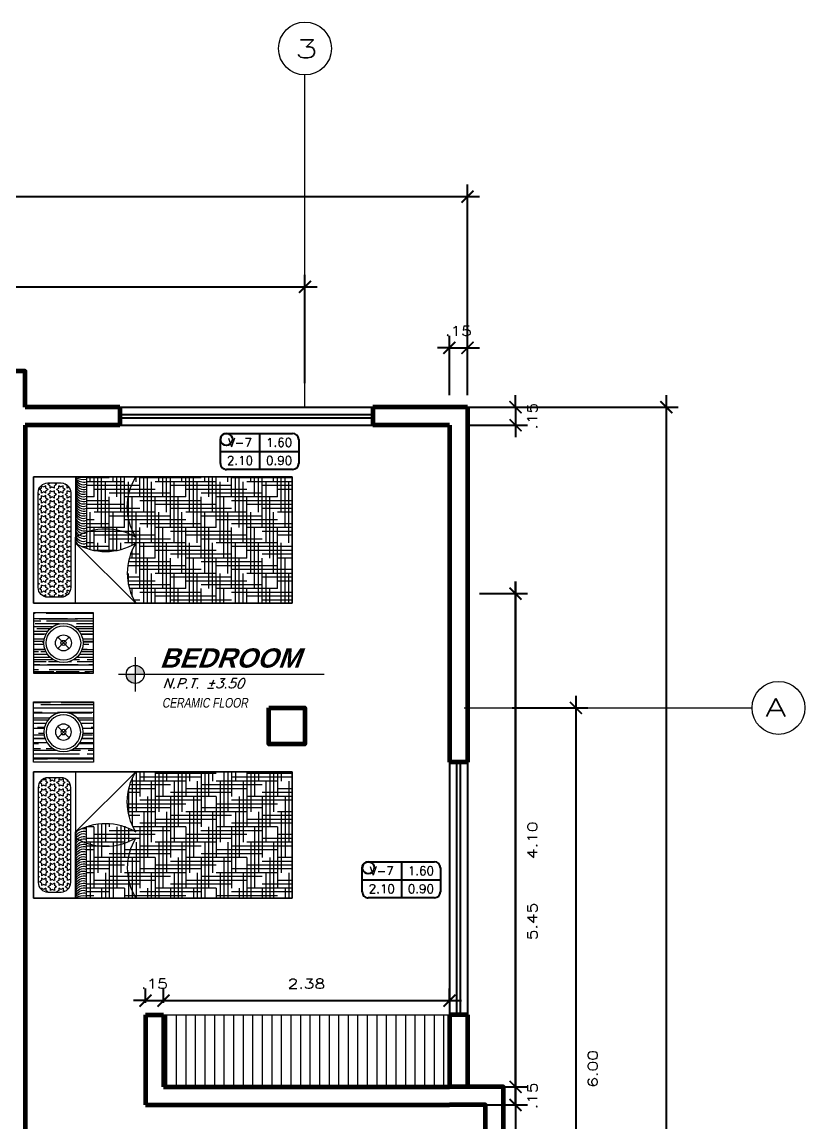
# Model space of a CAD drawing. Header units: millimetres. Extents: x 1313 to 1393.8, y 883.5 to 926.2.
# Drawn here: x 1345.43 to 1351.94, y 917.05 to 926.2 of the extents above; entities that cross this region are included whole.
import ezdxf
from ezdxf.enums import TextEntityAlignment as Align

# ---------------------------------------------------------------- set-up
doc = ezdxf.new("R2010")
doc.units = ezdxf.units.MM
for name, color, linetype, lineweight in [('ambientes', 254, 'Continuous', 25), ('columnas', 40, 'Continuous', 60), ('cotas', 87, 'Continuous', 15), ('COTNIV', 40, 'Continuous', 18), ('ejes', 147, 'Continuous', 5), ('HATCH II', 64, 'Continuous', 5), ('lineas delgadas', 252, 'Continuous', 5), ('Muros confinados', 3, 'Continuous', 60), ('Texto niveles', 4, 'Continuous', 18), ('vidrio', 254, 'Continuous', 5)]:
    doc.layers.add(name, color=color, linetype=linetype, lineweight=lineweight)
doc.layers.add('CODIGOS', color=31, linetype='Continuous')
doc.layers.add('Muebles', color=2, linetype='Continuous')
doc.styles.add('ACOT', font='simplex.shx', dxfattribs={"height": 0.08})
doc.styles.add('AMBIENTES', font='arialbd.ttf', dxfattribs={"height": 0.18})
doc.styles.add('R80-50', font='romans.shx', dxfattribs={"width": 1.3, "height": 0.08})
doc.styles.add('ROMANS', font='romans')
doc.styles.add('TITULOS', font='sanss___.ttf', dxfattribs={"height": 0.3})
doc.dimstyles.new('HORIZONTAL 1.1', dxfattribs={"dimtxt": 0.2, "dimasz": 0.1, "dimexe": 0.1, "dimexo": 0.1, "dimgap": 0.1, "dimtad": 2, "dimzin": 4, "dimdsep": 46, "dimtxsty": 'R80-50', "dimblk": 'ARCHTICK', "dimcen": 0.09, "dimdle": 0.1, "dimclrd": 256, "dimclre": 256, "dimclrt": 7, "dimaunit": 1, "dimazin": 0, "dimtfac": 1, "dimtix": 1, "dimtmove": 0, "dimatfit": 3, "dimldrblk": 'ARCHTICK', "dimfxl": 1, "dimtolj": 1, "dimtzin": 0, "dimarcsym": 0})

# ---------------------------------------------------------------- blocks, each defined once
blk = doc.blocks.new('CAMA_1P')
h = blk.add_hatch()
h.set_pattern_fill('AR-RROOF', color=44, scale=0.0025, angle=90, style=0)
h.set_pattern_definition([(90, (-119.9135624076709, -194.1806122547768), (-0.06349999999999999, 0.1397), [0.9525, -0.127, 0.3175, -0.0635]), (90, (-119.9453124076709, -194.0961572547768), (-0.08445499999999999, -0.0635), [0.1905, -0.020955, 0.381, -0.047625]), (90, (-119.9675374076709, -194.1488622547768), (-0.04254499999999998, 0.3302), [0.508, -0.0889, 0.254, -0.0635])])
edge = h.paths.add_edge_path(flags=16)
edge.add_arc((0.25, -0.25), 0.1627505427101749, 0, 360)
h.paths.add_polyline_path([(0.5, 0), (0, 0), (0, -0.5), (0.5, -0.5)])
h = blk.add_hatch()
h.set_pattern_fill('STARS', color=256, scale=0.0065, style=0)
h.set_pattern_definition([(0, (-119.9135624076709, -191.3469539168526), (0, 0.03574519), [0.0206375, -0.0206375]), (59.99999999999999, (-119.9135624076709, -191.3469539168526), (-0.03095624260310147, 0.017872595), [0.0206375, -0.0206375]), (120, (-119.9032436576709, -191.3290813218526), (-0.03095624260310147, -0.01787259499999999), [0.0206375, -0.0206375])])
edge = h.paths.add_edge_path()
edge.add_line((1.500000000000014, -0.3100000000000307), (0.7099999999999937, -0.3100000000000307))
edge.add_arc((0.710000000000008, -0.2300000000000182), 0.0800000000000125, 180, 269.9999999999898, ccw=False)
edge.add_line((0.6299999999999955, -0.2300000000000182), (0.6299999999999955, -0.120000000000033))
edge.add_arc((0.710000000000008, -0.120000000000033), 0.0800000000000125, 90.00000000001017, 180, ccw=False)
edge.add_line((0.7099999999999937, -0.04000000000002046), (1.5, -0.03999999999999204))
edge.add_arc((1.5, -0.1200000000000045), 0.0800000000000125, 0, 90, ccw=False)
edge.add_line((1.579999999999998, -0.1200000000000045), (1.580000000000013, -0.2300000000000182))
edge.add_arc((1.5, -0.2300000000000466), 0.0800000000000125, -89.99999999998983, 2.029310053330846e-11, ccw=False)
h = blk.add_hatch()
h.set_pattern_fill('HOUND', color=37, scale=0.02, style=0)
h.set_pattern_definition([(0, (-119.9135624076709, -191.3469539168526), (0.127, 0.03175), [0.508, -0.254]), (90, (-119.9135624076709, -191.3469539168526), (-0.03175000000000001, -0.127), [0.508, -0.254])])
h.paths.add_polyline_path([(1.629999999999981, -0.4410709366600827), (1.036989332130702, -0.4410709366600543, 0.2242620617139695), (1.07999999999997, -0.8500000000000796, 0.2800000000001218), (0.5799999999999983, -0.8500000000000512), (0.5800000000000125, -2.149999999999977), (1.629999999999995, -2.150000000000006)])
for p, q in [((0.5799999999999983, -0.8500000000000227), (1.079999999999998, -0.3500000000000227)), ((1.628928241063122, -0.4410709366600543), (1.036989332130702, -0.4410709366600543))]:
    blk.add_line(p, q)
at = {"color": 44}
blk.add_lwpolyline([(0.5, 0), (0, 0), (0, -0.5), (0.5, -0.5)], close=True, dxfattribs=at)
blk.add_lwpolyline([(1.629999999999995, -2.150000000000006), (0.5799999999999983, -2.150000000000006), (0.5799999999999983, 0), (1.629999999999995, 0)], close=True)
for points in [[(1.500000000000014, -0.3100000000000307), (0.7099999999999937, -0.3100000000000307, -0.414213562373095), (0.6299999999999955, -0.2300000000000182), (0.6299999999999955, -0.120000000000033, -0.414213562373095), (0.7099999999999937, -0.04000000000002046), (1.5, -0.03999999999999204, -0.414213562373095), (1.579999999999998, -0.1200000000000045), (1.580000000000013, -0.2300000000000182, -0.414213562373095)], [(0.5799999999999983, -0.8500000000000227), (0.5799999999999983, -2.150000000000006), (1.629999999999995, -2.150000000000006), (1.629999999999995, -0.3500000000000227), (1.080000000000027, -0.3500000000000512, 0.2800000000001179), (1.079999999999956, -0.8500000000000512, 0.2800000000001124)]]:
    blk.add_lwpolyline(points, format="xyb", close=True)
at = {"color": 2}
for points in [[(0.2029979076230433, -0.2029979076230575), (0.2970020923769425, -0.2970020923769425)], [(0.2970020923769567, -0.2029979076230575), (0.2029979076230575, -0.2970020923769425)]]:
    blk.add_lwpolyline(points, dxfattribs=at)
blk.add_lwpolyline([(0.5799999999999983, -0.8500000000000227), (0.5799999999999983, -2.150000000000006), (1.629999999999995, -2.150000000000006)])
for centre, radius in [((0.25, -0.25), 0.1627505427101749), ((0.25, -0.25), 0.142750542710175), ((0.25, -0.25), 0.06647099649939667), ((0.2499999999999858, -0.25), 0.02135094619021061)]:
    blk.add_circle(centre, radius, dxfattribs=at)
for centre, radius, start, end in [((1.120836572032928, -0.4167025209127075), 0.07006255978313436, 106.990737031018, 138.5623774114059), ((1.144245808540759, -0.4170044699440609), 0.07006255978313436, 106.990737031018, 200.0902374048726), ((1.16424580854077, -0.4170044699440609), 0.07006255978313436, 106.990737031018, 200.0902374048726), ((1.187947434513461, -0.4170044699440894), 0.07006255978313436, 106.990737031018, 200.0902374048726), ((1.207947434513471, -0.4170044699440894), 0.07006255978313436, 106.990737031018, 200.0902374048726), ((1.231649060486163, -0.4170044699441178), 0.07006255978313436, 106.990737031018, 200.0902374048726), ((1.251649060486159, -0.4170044699441178), 0.07006255978313436, 106.990737031018, 200.0902374048726), ((1.271649060486169, -0.4170044699441178), 0.07006255978313436, 106.990737031018, 200.0902374048726), ((1.291649060486165, -0.4170044699441178), 0.07006255978313436, 106.990737031018, 200.0902374048726), ((1.311649060486175, -0.4170044699441178), 0.07006255978313436, 106.990737031018, 200.0902374048726), ((1.335350686458867, -0.4170044699441462), 0.07006255978313436, 106.990737031018, 200.0902374048726), ((1.355350686458863, -0.4170044699441462), 0.07006255978313436, 106.990737031018, 200.0902374048726), ((1.375350686458873, -0.4170044699441462), 0.07006255978313436, 106.990737031018, 200.0902374048726), ((1.395350686458869, -0.4170044699441462), 0.07006255978313436, 106.990737031018, 200.0902374048726), ((1.415350686458865, -0.4170044699441462), 0.07006255978313436, 106.990737031018, 200.0902374048726), ((1.435350686458861, -0.4170044699441462), 0.07006255978313436, 106.990737031018, 200.0902374048726), ((1.455350686458871, -0.4170044699441462), 0.07006255978313436, 106.990737031018, 200.0902374048726), ((1.475350686458867, -0.4170044699441462), 0.07006255978313436, 106.990737031018, 200.0902374048726), ((1.495350686458863, -0.4170044699441462), 0.07006255978313436, 106.990737031018, 200.0902374048726), ((1.515350686458873, -0.4170044699441462), 0.07006255978313436, 106.990737031018, 200.0902374048726), ((1.53535068645887, -0.4170044699441462), 0.07006255978313436, 106.990737031018, 200.0902374048726), ((1.53535068645887, -0.4170044699441462), 0.07006255978313436, 106.990737031018, 200.0902374048726), ((1.555350686458866, -0.4170044699441462), 0.07006255978313436, 106.990737031018, 200.0902374048726), ((1.575350686458862, -0.4170044699441462), 0.07006255978313436, 106.990737031018, 200.0902374048726), ((1.595350686458872, -0.4170044699441462), 0.07006255978313436, 106.990737031018, 200.0902374048726), ((1.615350686458868, -0.4170044699441462), 0.07006255978313436, 106.990737031018, 200.0902374048726), ((1.635350686458864, -0.4170044699441462), 0.07006255978313436, 106.990737031018, 200.0902374048726), ((1.674511688623454, -0.4177571448217634), 0.08733634629409809, 129.1207090399982, 195.4824147499222), ((1.756857096912441, -0.4189629588213961), 0.1481711319211223, 152.262090199697, 188.580898676866), ((2.474823649279557, -0.4054839948636868), 0.8466436511709444, 176.2424821566176, 182.4090211361781), ((1.120836572032928, -0.4167025209127075), 0.07006255978313436, 168.8980934752214, 200.0902374048726)]:
    blk.add_arc(centre, radius, start, end)
blk = doc.blocks.new('_ArchTick')
at = {"color": 0, "const_width": 0.15}
blk.add_lwpolyline([(-0.5, -0.5), (0.5, 0.5)], dxfattribs=at)
blk = doc.blocks.new('*D413')
at = {"layer": 'cotas', "lineweight": -2, "transparency": 16777216}
for p, q in [((1349.532718005159, 922.9952182237887), (1349.532718005159, 923.0952182237887)), ((1349.133520734275, 922.9952182237887), (1349.632718005159, 922.9952182237887)), ((1349.532718005159, 922.9952182237887), (1349.532718005159, 922.8452182237877)), ((1349.133520734275, 922.8452182237877), (1349.632718005159, 922.8452182237877)), ((1349.532718005159, 922.8452182237877), (1349.532718005159, 922.7452182237877))]:
    blk.add_line(p, q, dxfattribs=at)
at = {"layer": 'Defpoints', "color": 0, "transparency": 16777216}
for p in [(1349.033520734275, 922.9952182237887), (1349.033520734275, 922.8452182237877), (1349.532718005159, 922.8452182237877)]:
    blk.add_point(p, dxfattribs=at)
at = {"layer": 'cotas', "lineweight": -2, "transparency": 16777216, "xscale": 0.1, "yscale": 0.1, "zscale": 0.1}
for p, rotation in [((1349.532718005159, 922.9952182237887), 270), ((1349.532718005159, 922.8452182237877), 90)]:
    blk.add_blockref('_ArchTick', p, dxfattribs=dict(at, rotation=rotation))
at = {"layer": 'cotas', "color": 7, "transparency": 16777216, "insert": (1349.672718005159, 922.9202182237875), "char_height": 0.08, "attachment_point": 5, "rotation": 90, "style": 'R80-50'}
blk.add_mtext('\\A1;.15', dxfattribs=at)
blk = doc.blocks.new('*D428')
at = {"layer": 'cotas', "lineweight": -2, "transparency": 16777216}
for p, q in [((1341.783520734275, 923.0952182237887), (1341.783520734275, 924.0952877576655)), ((1347.783520734275, 923.1952182237882), (1347.783520734275, 924.0952877576655)), ((1341.683520734275, 923.9952877576654), (1347.883520734274, 923.9952877576654))]:
    blk.add_line(p, q, dxfattribs=at)
at = {"layer": 'Defpoints', "color": 0, "transparency": 16777216}
for p in [(1347.783520734275, 923.9952877576654), (1347.783520734275, 923.0952182237882), (1341.783520734275, 922.9952182237887)]:
    blk.add_point(p, dxfattribs=at)
at = {"layer": 'cotas', "lineweight": -2, "transparency": 16777216, "xscale": 0.1, "yscale": 0.1, "zscale": 0.1, "rotation": 180}
blk.add_blockref('_ArchTick', (1341.783520734275, 923.9952877576654), dxfattribs=at)
at = {"layer": 'cotas', "lineweight": -2, "transparency": 16777216, "xscale": 0.1, "yscale": 0.1, "zscale": 0.1}
blk.add_blockref('_ArchTick', (1347.783520734275, 923.9952877576654), dxfattribs=at)
at = {"layer": 'cotas', "color": 7, "transparency": 16777216, "insert": (1344.783520734275, 924.1352877576654), "char_height": 0.08, "attachment_point": 5, "style": 'R80-50'}
blk.add_mtext('\\A1;6.00', dxfattribs=at)
blk = doc.blocks.new('*D429')
at = {"layer": 'cotas', "lineweight": -2, "transparency": 16777216}
for p, q in [((1335.783520734275, 923.0952182237887), (1335.783520734275, 924.8452877576655)), ((1349.133520734274, 923.0952182237892), (1349.133520734274, 924.8452877576655)), ((1335.683520734275, 924.7452877576654), (1349.233520734274, 924.7452877576654))]:
    blk.add_line(p, q, dxfattribs=at)
at = {"layer": 'Defpoints', "color": 0, "transparency": 16777216}
for p in [(1349.133520734274, 924.7452877576654), (1335.783520734275, 922.9952182237887), (1349.133520734274, 922.9952182237892)]:
    blk.add_point(p, dxfattribs=at)
at = {"layer": 'cotas', "lineweight": -2, "transparency": 16777216, "xscale": 0.1, "yscale": 0.1, "zscale": 0.1, "rotation": 180}
blk.add_blockref('_ArchTick', (1335.783520734275, 924.7452877576654), dxfattribs=at)
at = {"layer": 'cotas', "lineweight": -2, "transparency": 16777216, "xscale": 0.1, "yscale": 0.1, "zscale": 0.1}
blk.add_blockref('_ArchTick', (1349.133520734274, 924.7452877576654), dxfattribs=at)
at = {"layer": 'cotas', "color": 7, "transparency": 16777216, "insert": (1341.783520734275, 925.0000202679535), "char_height": 0.3, "attachment_point": 5, "style": 'TITULOS'}
blk.add_mtext('\\A1;13.35', dxfattribs=at)
blk = doc.blocks.new('*D580')
at = {"layer": 'cotas', "lineweight": -2, "transparency": 16777216}
for p, q in [((1348.983520734274, 923.0952182237892), (1348.983520734274, 923.5884435269136)), ((1349.133520734274, 923.0952182237892), (1349.133520734274, 923.5884435269136)), ((1348.983520734274, 923.4884435269136), (1348.883520734274, 923.4884435269136)), ((1348.983520734274, 923.4884435269136), (1349.133520734274, 923.4884435269136)), ((1349.133520734274, 923.4884435269136), (1349.233520734274, 923.4884435269136))]:
    blk.add_line(p, q, dxfattribs=at)
at = {"layer": 'Defpoints', "color": 0, "transparency": 16777216}
for p in [(1349.133520734274, 923.4884435269136), (1348.983520734274, 922.9952182237892), (1349.133520734274, 922.9952182237892)]:
    blk.add_point(p, dxfattribs=at)
at = {"layer": 'cotas', "lineweight": -2, "transparency": 16777216, "xscale": 0.1, "yscale": 0.1, "zscale": 0.1}
blk.add_blockref('_ArchTick', (1348.983520734274, 923.4884435269136), dxfattribs=at)
at = {"layer": 'cotas', "lineweight": -2, "transparency": 16777216, "xscale": 0.1, "yscale": 0.1, "zscale": 0.1, "rotation": 180}
blk.add_blockref('_ArchTick', (1349.133520734274, 923.4884435269136), dxfattribs=at)
at = {"layer": 'cotas', "color": 7, "transparency": 16777216, "insert": (1349.058520734274, 923.6284435269135), "char_height": 0.08, "attachment_point": 5, "style": 'R80-50'}
blk.add_mtext('\\A1;.15', dxfattribs=at)
blk = doc.blocks.new('*D581')
at = {"layer": 'cotas', "lineweight": -2, "transparency": 16777216}
for p, q in [((1349.532718005157, 917.3452182237886), (1349.532718005157, 917.4452182237886)), ((1349.233520734275, 917.3452182237886), (1349.632718005157, 917.3452182237886)), ((1349.532718005157, 917.1952182237885), (1349.532718005157, 917.3452182237886)), ((1349.233520734273, 917.1952182237885), (1349.632718005157, 917.1952182237885)), ((1349.532718005157, 917.1952182237885), (1349.532718005157, 917.0952182237885))]:
    blk.add_line(p, q, dxfattribs=at)
at = {"layer": 'Defpoints', "color": 0, "transparency": 16777216}
for p in [(1349.133520734275, 917.3452182237886), (1349.532718005157, 917.3452182237886), (1349.133520734273, 917.1952182237885)]:
    blk.add_point(p, dxfattribs=at)
at = {"layer": 'cotas', "lineweight": -2, "transparency": 16777216, "xscale": 0.1, "yscale": 0.1, "zscale": 0.1}
for p, rotation in [((1349.532718005157, 917.3452182237886), 270), ((1349.532718005157, 917.1952182237885), 90)]:
    blk.add_blockref('_ArchTick', p, dxfattribs=dict(at, rotation=rotation))
at = {"layer": 'cotas', "color": 7, "transparency": 16777216, "insert": (1349.672718005157, 917.2702182237879), "char_height": 0.08, "attachment_point": 5, "rotation": 90, "style": 'R80-50'}
blk.add_mtext('\\A1;.15', dxfattribs=at)
blk = doc.blocks.new('*D582')
at = {"layer": 'cotas', "lineweight": -2, "transparency": 16777216}
for p, q in [((1349.532718005159, 917.2452182237886), (1349.532718005159, 921.545218224025)), ((1349.233520734276, 921.445218224025), (1349.632718005159, 921.445218224025)), ((1349.233520734273, 917.3452182237886), (1349.632718005159, 917.3452182237886))]:
    blk.add_line(p, q, dxfattribs=at)
at = {"layer": 'Defpoints', "color": 0, "transparency": 16777216}
for p in [(1349.133520734276, 921.445218224025), (1349.532718005159, 921.445218224025), (1349.133520734273, 917.3452182237886)]:
    blk.add_point(p, dxfattribs=at)
at = {"layer": 'cotas', "lineweight": -2, "transparency": 16777216, "xscale": 0.1, "yscale": 0.1, "zscale": 0.1}
for p, rotation in [((1349.532718005159, 921.445218224025), 90), ((1349.532718005159, 917.3452182237886), 270)]:
    blk.add_blockref('_ArchTick', p, dxfattribs=dict(at, rotation=rotation))
at = {"layer": 'cotas', "color": 7, "transparency": 16777216, "insert": (1349.67271800516, 919.3952182239061), "char_height": 0.08, "attachment_point": 5, "rotation": 90, "style": 'R80-50'}
blk.add_mtext('\\A1;4.10', dxfattribs=at)
blk = doc.blocks.new('*D583')
at = {"layer": 'cotas', "lineweight": -2, "transparency": 16777216}
for p, q in [((1349.532718005159, 921.545218224025), (1349.532718005159, 915.8952182237882)), ((1349.233520734276, 921.445218224025), (1349.632718005159, 921.445218224025)), ((1349.233520734275, 915.9952182237882), (1349.632718005159, 915.9952182237882))]:
    blk.add_line(p, q, dxfattribs=at)
at = {"layer": 'Defpoints', "color": 0, "transparency": 16777216}
for p in [(1349.133520734276, 921.445218224025), (1349.133520734275, 915.9952182237882), (1349.532718005159, 915.9952182237882)]:
    blk.add_point(p, dxfattribs=at)
at = {"layer": 'cotas', "lineweight": -2, "transparency": 16777216, "xscale": 0.1, "yscale": 0.1, "zscale": 0.1}
for p, rotation in [((1349.532718005159, 921.445218224025), 90), ((1349.532718005159, 915.9952182237882), 270)]:
    blk.add_blockref('_ArchTick', p, dxfattribs=dict(at, rotation=rotation))
at = {"layer": 'cotas', "color": 7, "transparency": 16777216, "insert": (1349.672718005159, 918.7202182239059), "char_height": 0.08, "attachment_point": 5, "rotation": 90, "style": 'R80-50'}
blk.add_mtext('\\A1;5.45', dxfattribs=at)
blk = doc.blocks.new('*D436')
at = {"layer": 'cotas', "lineweight": -2, "transparency": 16777216}
for p, q in [((1350.034706019889, 920.5952182237883), (1350.034706019889, 914.3952182237882)), ((1349.50594957971, 920.4952182237882), (1350.134706019889, 920.4952182237882)), ((1349.5059495797, 914.4952182237882), (1350.134706019889, 914.4952182237882))]:
    blk.add_line(p, q, dxfattribs=at)
at = {"layer": 'Defpoints', "color": 0, "transparency": 16777216}
for p in [(1349.40594957971, 920.4952182237882), (1349.4059495797, 914.4952182237882), (1350.034706019889, 914.4952182237882)]:
    blk.add_point(p, dxfattribs=at)
at = {"layer": 'cotas', "lineweight": -2, "transparency": 16777216, "xscale": 0.1, "yscale": 0.1, "zscale": 0.1}
for p, rotation in [((1350.034706019889, 920.4952182237882), 90), ((1350.034706019889, 914.4952182237882), 270)]:
    blk.add_blockref('_ArchTick', p, dxfattribs=dict(at, rotation=rotation))
at = {"layer": 'cotas', "color": 7, "transparency": 16777216, "insert": (1350.174706019889, 917.4952182237876), "char_height": 0.08, "attachment_point": 5, "rotation": 90, "style": 'R80-50'}
blk.add_mtext('\\A1;6.00', dxfattribs=at)
blk = doc.blocks.new('*D438')
at = {"layer": 'cotas', "lineweight": -2, "transparency": 16777216}
for p, q in [((1350.784706019889, 923.0952182237883), (1350.784706019889, 908.3952182237878)), ((1349.50594957971, 922.9952182237882), (1350.884706019889, 922.9952182237882)), ((1349.505949579711, 908.4952182237878), (1350.884706019889, 908.4952182237878))]:
    blk.add_line(p, q, dxfattribs=at)
at = {"layer": 'Defpoints', "color": 0, "transparency": 16777216}
for p in [(1349.40594957971, 922.9952182237882), (1349.405949579711, 908.4952182237878), (1350.784706019889, 908.4952182237878)]:
    blk.add_point(p, dxfattribs=at)
at = {"layer": 'cotas', "lineweight": -2, "transparency": 16777216, "xscale": 0.1, "yscale": 0.1, "zscale": 0.1}
for p, rotation in [((1350.784706019889, 922.9952182237882), 90), ((1350.784706019889, 908.4952182237878), 270)]:
    blk.add_blockref('_ArchTick', p, dxfattribs=dict(at, rotation=rotation))
at = {"layer": 'cotas', "color": 7, "transparency": 16777216, "insert": (1350.924706019889, 915.7452182237873), "char_height": 0.08, "attachment_point": 5, "rotation": 90, "style": 'R80-50'}
blk.add_mtext('\\A1;14.50', dxfattribs=at)
blk = doc.blocks.new('VANOS')
at = {"color": 2}
for p, q in [((-0.3250000000000171, -0.100000000000005), (-0.3250000000000171, 0.09999999999999964)), ((-0.2749999999999915, 0.1499999999999968), (0.2750000000000057, 0.1500000000000004)), ((0, 0.1499999999999986), (0, -0.1500000000000021)), ((0.3250000000000028, 0.09999999999999964), (0.3250000000000028, -0.09999999999999787)), ((-0.3250000000000028, 0), (0.3250000000000028, 0)), ((0.2749999999999915, -0.1500000000000039), (-0.2750000000000057, -0.1500000000000039))]:
    blk.add_line(p, q, dxfattribs=at)
for centre, radius, start, end in [((-0.2750000000000057, 0.1000000000000014), 0.04999999999999716, 180, 180.000000000001), ((-0.2749999999999915, 0.1000000000000014), 0.05, 90, 180), ((0.2750000000000057, 0.1000000000000014), 0.04999999999999805, 90, 90), ((0.2750000000000057, 0.09999999999999787), 0.05, 0, 89.99999999999984), ((-0.2750000000000057, -0.1000000000000014), 0.04999999999999893, 179.999999999998, 270), ((0.2749999999999915, -0.1000000000000014), 0.05000000000000071, 270.0000000000041, 4.071109992273244e-12)]:
    blk.add_arc(centre, radius, start, end, dxfattribs=at)
at = {"color": 3, "style": 'ROMANS'}
for tag, p in [('VANO', (-0.1625000000000085, 0.07499999999999751)), ('ALFEIZAR', (0.1625000000000085, 0.07500000000000107)), ('ANCHO', (-0.1624999999999943, -0.07500000000000107)), ('ALTURA', (0.1625000000000085, -0.07499999999999929))]:
    blk.add_attdef(tag, text='', height=0.0725, dxfattribs=at).set_placement(p, align=Align.MIDDLE)
blk = doc.blocks.new('*D608')
at = {"layer": 'Defpoints', "color": 0, "transparency": 16777216}
for p in [(1346.608520734276, 918.0620075176473), (1346.458520734275, 917.9452182237876), (1346.608520734276, 917.9452182237876)]:
    blk.add_point(p, dxfattribs=at)
at = {"layer": 'vidrio', "lineweight": -2, "transparency": 16777216}
for p, q in [((1346.458520734275, 918.0452182237876), (1346.458520734275, 918.1620075176473)), ((1346.608520734276, 918.0452182237876), (1346.608520734276, 918.1620075176473)), ((1346.458520734275, 918.0620075176473), (1346.358520734275, 918.0620075176473)), ((1346.458520734275, 918.0620075176473), (1346.608520734276, 918.0620075176473)), ((1346.608520734276, 918.0620075176473), (1346.708520734276, 918.0620075176473))]:
    blk.add_line(p, q, dxfattribs=at)
at = {"layer": 'vidrio', "lineweight": -2, "transparency": 16777216, "xscale": 0.1, "yscale": 0.1, "zscale": 0.1}
blk.add_blockref('_ArchTick', (1346.458520734275, 918.0620075176473), dxfattribs=at)
at = {"layer": 'vidrio', "lineweight": -2, "transparency": 16777216, "xscale": 0.1, "yscale": 0.1, "zscale": 0.1, "rotation": 180}
blk.add_blockref('_ArchTick', (1346.608520734276, 918.0620075176473), dxfattribs=at)
at = {"layer": 'vidrio', "color": 7, "transparency": 16777216, "insert": (1346.533520734275, 918.2020075176473), "char_height": 0.08, "attachment_point": 5, "style": 'R80-50'}
blk.add_mtext('\\A1;.15', dxfattribs=at)
blk = doc.blocks.new('*D609')
at = {"layer": 'Defpoints', "color": 0, "transparency": 16777216}
for p in [(1348.983520734271, 918.0620075176473), (1346.608520734276, 917.9452182237876), (1348.983520734271, 917.9452182237876)]:
    blk.add_point(p, dxfattribs=at)
at = {"layer": 'vidrio', "lineweight": -2, "transparency": 16777216}
for p, q in [((1346.608520734276, 918.0452182237876), (1346.608520734276, 918.1620075176473)), ((1348.983520734271, 918.0452182237876), (1348.983520734271, 918.1620075176473)), ((1346.508520734276, 918.0620075176473), (1349.083520734271, 918.0620075176473))]:
    blk.add_line(p, q, dxfattribs=at)
at = {"layer": 'vidrio', "lineweight": -2, "transparency": 16777216, "xscale": 0.1, "yscale": 0.1, "zscale": 0.1, "rotation": 180}
blk.add_blockref('_ArchTick', (1346.608520734276, 918.0620075176473), dxfattribs=at)
at = {"layer": 'vidrio', "lineweight": -2, "transparency": 16777216, "xscale": 0.1, "yscale": 0.1, "zscale": 0.1}
blk.add_blockref('_ArchTick', (1348.983520734271, 918.0620075176473), dxfattribs=at)
at = {"layer": 'vidrio', "color": 7, "transparency": 16777216, "insert": (1347.796020734273, 918.2020075176473), "char_height": 0.08, "attachment_point": 5, "style": 'R80-50'}
blk.add_mtext('\\A1;2.38', dxfattribs=at)

msp = doc.modelspace()

# ---------------------------------------------------------------- hatches: boundary and pattern name
at = {"layer": 'HATCH II'}
h = msp.add_hatch(dxfattribs=at)
h.set_pattern_fill('LINE', color=256, scale=0.025, angle=90, style=0)
h.set_pattern_definition([(90, (4236.997771138309, -2685.573759226781), (-0.079375, 4.860316984116058e-18), [])])
h.paths.add_polyline_path([(1348.983520734274, 917.9452182237876), (1346.608520734276, 917.9452182237876), (1346.608520734275, 917.3452182237882), (1348.983520734275, 917.3452182237877)])
at = {"layer": 'lineas delgadas'}
h = msp.add_hatch(color=256, dxfattribs=at)
h.paths.add_polyline_path([(1346.373213434834, 920.699090776099), (1346.373213434834, 920.7740907760988), (1346.298213434834, 920.7740907760988, 0.414213562373145)])
h.paths.add_polyline_path([(1346.373213434834, 920.7740907760988), (1346.448213434834, 920.7740907760988, 0.4142135623730618), (1346.373213434834, 920.8490907760986)])

# ---------------------------------------------------------------- linework, layer by layer
at = {"layer": 'columnas'}
msp.add_lwpolyline([(1347.483520734275, 920.4952182237887), (1347.783520734275, 920.4952182237887), (1347.783520734275, 920.1952182237881), (1347.483520734275, 920.1952182237881)], close=True, dxfattribs=at)
at = {"layer": 'ejes', "color": 5, "ltscale": 3}
for points in [[(1347.783520734275, 922.9952182237882), (1347.783520734275, 925.7567379548921)], [(1349.105949579709, 920.4952182237882), (1351.497469310812, 920.4952182237882)], [(1349.105949579709, 920.4952182237882), (1351.497469310812, 920.4952182237882)]]:
    msp.add_lwpolyline(points, dxfattribs=at)
at = {"layer": 'ejes', "color": 4, "linetype": 'Continuous'}
for centre in [(1347.783520734275, 925.9765083241521), (1351.717239680072, 920.4952182237882)]:
    msp.add_circle(centre, 0.22, dxfattribs=at)
at = {"layer": 'HATCH II'}
msp.add_line((1346.608520734276, 917.9452182237876), (1348.983520734274, 917.9452182237876), dxfattribs=at)
for points in [[(1347.677415453598, 921.3652086537047), (1347.677415453598, 922.4152086537049), (1345.527415453598, 922.4152086537049), (1345.527415453598, 921.3652086537047)], [(1347.677415453598, 919.9647664530228), (1347.677415453598, 918.9147664530226), (1345.527415453598, 918.9147664530226), (1345.527415453598, 919.9647664530228)]]:
    msp.add_lwpolyline(points, close=True, dxfattribs=at)
at = {"layer": 'HATCH II', "color": 76}
for points in [[(1347.677415453598, 921.3652086537047), (1347.677415453598, 922.4152086537049), (1345.527415453598, 922.4152086537049), (1345.527415453598, 921.3652086537047)], [(1347.677415453598, 919.9647664530228), (1347.677415453598, 918.9147664530226), (1345.527415453598, 918.9147664530226), (1345.527415453598, 919.9647664530228)]]:
    msp.add_lwpolyline(points, close=True, dxfattribs=at)
at = {"layer": 'HATCH II'}
for points in [[(1346.377415453598, 922.4152086537049), (1347.677415453598, 922.4152086537049), (1347.677415453598, 921.3652086537047), (1345.877415453598, 921.3652086537047), (1345.877415453598, 921.9152086537049, -0.2800000000001179), (1346.377415453598, 921.9152086537049, -0.2800000000001124)], [(1346.377415453598, 918.9147664530226), (1347.677415453598, 918.9147664530226), (1347.677415453598, 919.9647664530228), (1345.877415453598, 919.9647664530228), (1345.877415453598, 919.4147664530226, 0.2800000000001179), (1346.377415453598, 919.4147664530226, 0.2800000000001124)]]:
    msp.add_lwpolyline(points, format="xyb", close=True, dxfattribs=at)
at = {"layer": 'lineas delgadas'}
for p, q in [((1346.373213434834, 920.9173649003867), (1346.373213434834, 920.6308166518108)), ((1347.942891864157, 920.7740907760988), (1346.233555123029, 920.7740907760988))]:
    msp.add_line(p, q, dxfattribs=at)
msp.add_circle((1346.373213434834, 920.7740907760988), 0.075, dxfattribs=at)
at = {"layer": 'Muebles'}
for p, q in [((1346.246020734275, 922.9952182237892), (1348.346020734275, 922.995218223786)), ((1346.246020734275, 922.9352182237924), (1348.346020734275, 922.935218223786)), ((1346.246020734275, 922.9052182237922), (1348.346020734274, 922.9052182237858)), ((1346.246020734275, 922.8452182237922), (1348.346020734274, 922.8452182237859)), ((1348.983520734277, 920.0452182242609), (1348.983520734271, 917.9452182242615)), ((1349.043520734277, 920.0452182242609), (1349.043520734271, 917.9452182242615)), ((1349.073520734277, 920.0452182242605), (1349.073520734271, 917.945218224261)), ((1349.133520734277, 920.0452182242605), (1349.133520734271, 917.945218224261))]:
    msp.add_line(p, q, dxfattribs=at)
at = {"layer": 'Muros confinados'}
for p, q in [((1346.246020734275, 922.9952182237892), (1345.458520734273, 922.9952182237892)), ((1346.246020734275, 922.9952182237923), (1346.246020734275, 922.8452182237922)), ((1349.133520734274, 922.9952182237892), (1348.346020734274, 922.9952182237887)), ((1348.346020734275, 922.995218223786), (1348.346020734274, 922.8452182237859)), ((1349.133520734274, 922.9952182237882), (1349.133520734274, 922.8452182237872)), ((1346.246020734275, 922.8452182237891), (1345.458520734274, 922.8452182237891)), ((1345.458520734274, 922.8452182237891), (1345.458520734275, 915.84521822379)), ((1348.983520734274, 922.8452182237886), (1348.346020734274, 922.8452182237891)), ((1348.983520734274, 922.8452182237895), (1348.983520734274, 920.04521822426)), ((1349.133520734276, 922.8452182237886), (1349.133520734274, 920.0452182242605)), ((1349.133520734277, 920.0452182242605), (1348.983520734277, 920.0452182242605)), ((1346.458520734275, 917.9452182237876), (1346.608520734276, 917.9452182237881)), ((1346.458520734275, 917.9452182237876), (1346.458520734275, 917.1952182237881)), ((1346.608520734276, 917.9452182237876), (1346.608520734275, 917.3452182237886)), ((1348.983520734274, 917.9452182237872), (1348.983520734274, 917.3452182237886)), ((1349.133520734271, 917.945218224261), (1348.983520734271, 917.9452182242615)), ((1349.133520734274, 917.9452182242619), (1349.133520734274, 917.3452182237886)), ((1346.608520734276, 917.3452182237882), (1348.983520734274, 917.3452182237882)), ((1346.458520734274, 917.1952182237881), (1348.983520734274, 917.1952182237881))]:
    msp.add_line(p, q, dxfattribs=at)
for points in [[(1345.458520734273, 922.995218223786), (1345.458520734273, 923.2952182237862), (1344.596020734267, 923.2952182237871)], [(1349.433520734276, 916.9952182237901), (1349.433520734276, 917.3452182237886), (1348.983520734274, 917.3452182237886)], [(1349.283520734275, 916.9952182237905), (1349.283520734275, 917.1952182237885), (1348.983520734274, 917.1952182237885)]]:
    msp.add_lwpolyline(points, dxfattribs=at)

# ---------------------------------------------------------------- block references
at = {"layer": 'CODIGOS'}
for p in [(1347.406233774064, 922.6273943603517), (1348.584123401873, 919.0669444722887)]:
    msp.add_blockref('VANOS', p, dxfattribs=at).add_auto_attribs({'ANCHO': '2.10', 'VANO': 'V-7', 'ALTURA': '0.90', 'ALFEIZAR': '1.60'})
at = {"layer": 'HATCH II', "rotation": 90}
msp.add_blockref('CAMA_1P', (1345.527415453598, 920.7852086537048), dxfattribs=at)
at = {"layer": 'HATCH II', "xscale": -1, "rotation": 90}
msp.add_blockref('CAMA_1P', (1345.527415453598, 920.5447664530227), dxfattribs=at)

# ---------------------------------------------------------------- texts
at = {"layer": 'ambientes', "style": 'AMBIENTES', "oblique": 20}
msp.add_text('BEDROOM', height=0.16, dxfattribs=at).set_placement((1347.159739253705, 920.9101343318018), align=Align.MIDDLE_CENTER)
at = {"layer": 'COTNIV', "color": 2, "linetype": 'Continuous', "style": 'ACOT', "oblique": 20}
msp.add_text('N.P.T. %%P3.50', height=0.08, dxfattribs=at).set_placement((1346.600985404036, 920.6584574026244))
at = {"layer": 'ejes', "color": 3, "linetype": 'Continuous', "ltscale": 0.75, "style": 'ROMANS', "width": 1.5}
for s, p in [('3', (1347.6988431546, 925.897925337573)), ('A', (1351.60906011689, 920.4238012103672))]:
    msp.add_text(s, height=0.15, dxfattribs=at).set_placement(p)
at = {"layer": 'Texto niveles', "color": 4, "oblique": 10, "width": 0.8}
msp.add_text('CERAMIC FLOOR', height=0.08, dxfattribs=at).set_placement((1346.952467458349, 920.5376455313829), align=Align.MIDDLE_CENTER)

# ---------------------------------------------------------------- dimensions: what is measured, and where the dimension line sits
at = {"layer": 'cotas'}
dim = msp.add_linear_dim(base=(1349.133520734274, 924.7452877576654), p1=(1335.783520734275, 922.9952182237887), p2=(1349.133520734274, 922.9952182237892), dimstyle='HORIZONTAL 1.1', override={"dimtxt": 0.5, "dimtxsty": 'TITULOS'}, dxfattribs=at)
dim.commit()
dim.dimension.update_dxf_attribs({"geometry": '*D429', "text_midpoint": (1341.783520734275, 924.7452877576654), "dimtype": 160})
for base, p1, p2, picture, middle in [((1347.783520734275, 923.9952877576654), (1341.783520734275, 922.9952182237887), (1347.783520734275, 923.0952182237882), '*D428', (1344.783520734275, 924.1352877576654)), ((1349.133520734274, 923.4884435269136), (1348.983520734274, 922.9952182237892), (1349.133520734274, 922.9952182237892), '*D580', (1349.058520734274, 923.6284435269135))]:
    dim = msp.add_linear_dim(base=base, p1=p1, p2=p2, dimstyle='HORIZONTAL 1.1', dxfattribs=at)
    dim.commit()
    dim.dimension.update_dxf_attribs({"geometry": picture, "text_midpoint": middle})
for base, p1, p2, picture, middle in [((1349.532718005159, 922.8452182237877), (1349.033520734275, 922.9952182237882), (1349.033520734275, 922.8452182237872), '*D413', (1349.672718005159, 922.9202182237875)), ((1350.034706019889, 914.4952182237882), (1349.405949579709, 920.4952182237878), (1349.4059495797, 914.4952182237878), '*D436', (1350.174706019889, 917.4952182237876))]:
    dim = msp.add_linear_dim(base=base, p1=p1, p2=p2, angle=90, dimstyle='HORIZONTAL 1.1', dxfattribs=at)
    dim.commit()
    dim.dimension.update_dxf_attribs({"geometry": picture, "text_midpoint": middle})
dim = msp.add_aligned_dim(p1=(1349.405949579709, 922.9952182237878), p2=(1349.405949579711, 908.4952182237873), distance=1.3787564401779944, dimstyle='HORIZONTAL 1.1', dxfattribs=at)
dim.commit()
dim.dimension.update_dxf_attribs({"geometry": '*D438', "text_midpoint": (1350.924706019889, 915.7452182237873)})
for base, p1, p2, picture, middle in [((1349.532718005159, 921.445218224025), (1349.133520734273, 917.3452182237882), (1349.133520734275, 921.4452182240245), '*D582', (1349.67271800516, 919.3952182239061)), ((1349.532718005159, 915.9952182237882), (1349.133520734275, 921.4452182240245), (1349.133520734275, 915.9952182237878), '*D583', (1349.672718005159, 918.7202182239059)), ((1349.532718005157, 917.3452182237886), (1349.133520734273, 917.1952182237881), (1349.133520734274, 917.3452182237882), '*D581', (1349.672718005157, 917.2702182237879))]:
    dim = msp.add_linear_dim(base=base, p1=p1, p2=p2, angle=90, dimstyle='HORIZONTAL 1.1', override={"dimtmove": 1}, dxfattribs=at)
    dim.commit()
    dim.dimension.update_dxf_attribs({"geometry": picture, "text_midpoint": middle})
at = {"layer": 'vidrio'}
for base, p1, p2, picture, middle in [((1346.608520734276, 918.0620075176473), (1346.458520734275, 917.9452182237876), (1346.608520734276, 917.9452182237876), '*D608', (1346.533520734275, 918.2020075176473)), ((1348.983520734271, 918.0620075176473), (1346.608520734276, 917.9452182237876), (1348.983520734271, 917.9452182237876), '*D609', (1347.796020734273, 918.2020075176473))]:
    dim = msp.add_linear_dim(base=base, p1=p1, p2=p2, dimstyle='HORIZONTAL 1.1', override={"dimtmove": 1}, dxfattribs=at)
    dim.commit()
    dim.dimension.update_dxf_attribs({"geometry": picture, "text_midpoint": middle})

doc.saveas('drawing.dxf')
